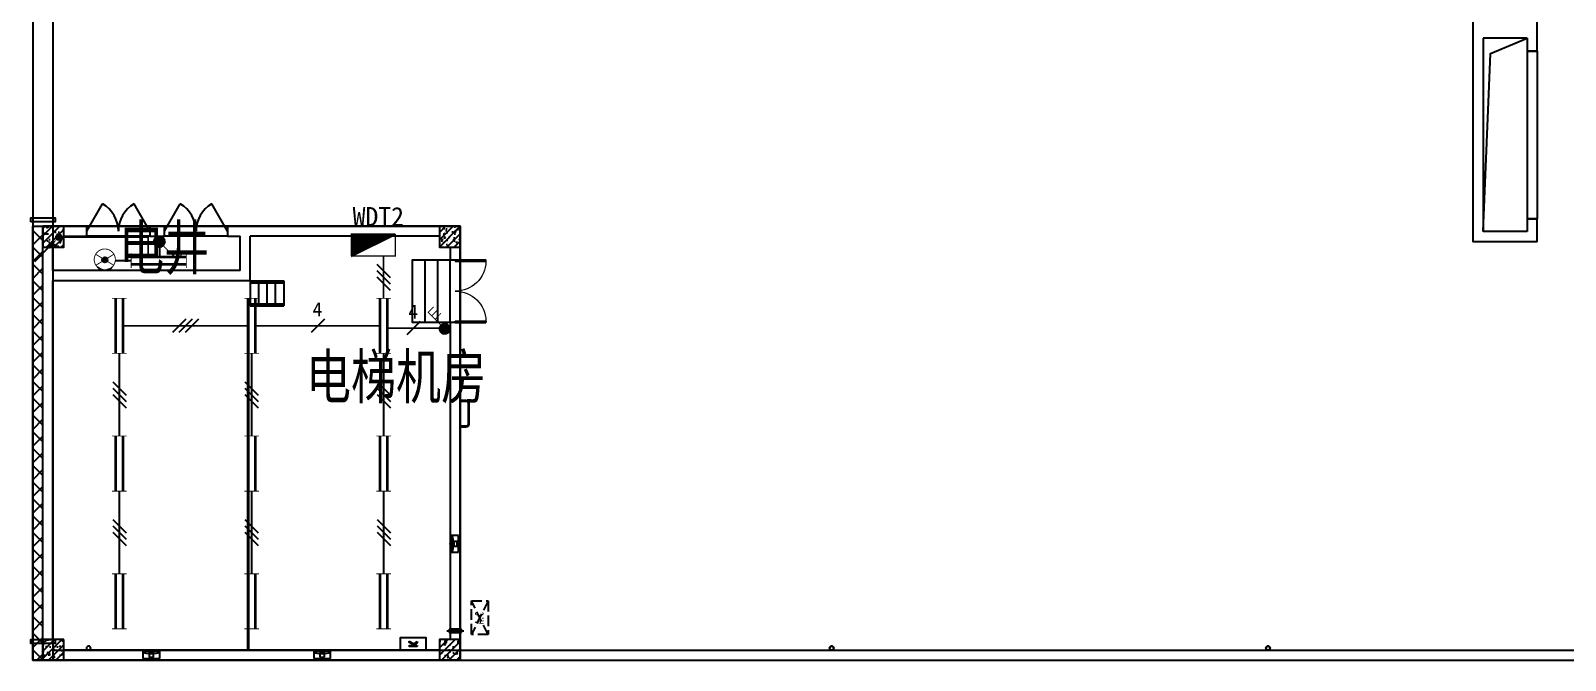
# Model space of a CAD drawing. Header units: millimetres. Extents: x -633009578 to 5705885, y -633235091 to 2571734.
# Drawn here: x 3033786 to 3070362, y 1718813 to 1733823 of the extents above; entities that cross this region are included whole.
import ezdxf

# ---------------------------------------------------------------- set-up
doc = ezdxf.new("R2010")
doc.units = ezdxf.units.MM
doc.header["$LTSCALE"] = 1000
doc.header["$MEASUREMENT"] = 0
doc.linetypes.add('DASH', pattern=[0.35, 0.25, -0.1])
doc.layers.get('0').update_dxf_attribs({"color": 9})
for name, color, linetype in [('3T_WOOD', 21, 'Continuous'), ('A-COLUM(柱)', 255, 'Continuous'), ('A-DOOR(门）', 4, 'Continuous'), ('A-EQPM(设备)', 15, 'Continuous'), ('A-F-AREA(计算)', 5, 'Continuous'), ('A-HATH(填充)', 8, 'Continuous'), ('A-LM-QPM(设备)', 8, 'Continuous'), ('A-LM-RAIL(栏杆)', 167, 'Continuous'), ('A-OTHER(其它)', 192, 'Continuous'), ('A-ROOF(屋顶)', 11, 'Continuous'), ('A-ROOF-G(钢构)', 25, 'Continuous'), ('A-ST(雨水管)', 161, 'Continuous'), ('A-STAR(楼梯)', 51, 'Continuous'), ('A-TEXT(房间)', 243, 'Continuous'), ('A-WALL(墙)', 255, 'Continuous'), ('A-WINDOW（窗）', 4, 'Continuous'), ('DUCT-排烟管设备', 7, 'Continuous'), ('WALL', 9, 'Continuous'), ('电-弱电平面-箭头', 3, 'Continuous'), ('电-强电平面-标注', 3, 'Continuous'), ('电-强电平面-线缆', 3, 'Continuous'), ('设备-动力', 3, 'Continuous'), ('设备-照明', 3, 'Continuous'), ('设备-箱柜', 3, 'Continuous')]:
    doc.layers.add(name, color=color, linetype=linetype)
doc.styles.add('_TCH', font='simhei.ttf', dxfattribs={"width": 0.75, "bigfont": 'hztxt.shx'})
doc.styles.add('_TCH_DIM', font='simhei.ttf', dxfattribs={"width": 0.8, "bigfont": 'hztxt.shx'})
doc.styles.add('ELEC-DIM', font='simhei.ttf')
doc.styles.add('IDQSTYLE', font='simhei.ttf', dxfattribs={"width": 0.707, "bigfont": 'hztxt.shx'})

# ---------------------------------------------------------------- blocks, each defined once
blk = doc.blocks.new('VdFDAFDFfasdgfswgre')
at = {"layer": 'A-LM-QPM(设备)'}
for p, q in [((-18.82899837940931, -406.182118716184), (32.44091908354312, -219.865729555022)), ((26.97990751266479, -333.232229411602), (5.094279481098056, -412.765245873481)), ((49.2817729152739, -324.0305588338524), (26.97990751266479, -333.232229411602)), ((26.97990751266479, -333.232229411602), (49.2817729152739, -324.0305588338524)), ((67.04131023027003, -429.8116214922629), (26.97990751266479, -333.232229411602)), ((32.44091908354312, -219.865729555022), (56.36419694311917, -226.448856712319)), ((56.36419694311917, -226.448856712319), (37.18157476373017, -296.1590703437105)), ((37.18157476373017, -296.1590703437105), (49.2817729152739, -324.0305588338524)), ((49.2817729152739, -324.0305588338524), (125.9159782715142, -245.5878820237704)), ((153.1663345098495, -253.0865434217267), (58.93851659074426, -349.0140868732706)), ((58.93851659074426, -349.0140868732706), (97.61874484550208, -438.2258171304129)), ((125.9159782715142, -245.5878820237704), (153.1663345098495, -253.0865434217267)), ((5.094279481098056, -412.765245873481), (-18.82899837940931, -406.182118716184)), ((97.61874484550208, -438.2258171304129), (67.04131023027003, -429.8116214922629))]:
    blk.add_line(p, q, dxfattribs=at)
blk.add_lwpolyline([(0, 0), (289.248551459983, -79.59444376500323), (130.0596639309078, -658.0915466849692), (-159.1888875309378, -578.4971029208973)], close=True, dxfattribs=at)
blk = doc.blocks.new('1fdasdas')
at = {"layer": 'A-EQPM(设备)', "linetype": 'DASH'}
for p, q in [((800.000240216963, -0.0003133723512291908), (0.0002401703968644142, 399.9996865927242)), ((0.0002401703968644142, -0.0003133723512291908), (800.000240216963, 399.9996865927242))]:
    blk.add_line(p, q, dxfattribs=at)
blk.add_lwpolyline([(0.0002401703968644142, 399.9996865927242), (800.000240216963, 399.9996865927242), (800.000240216963, -0.0003133723512291908), (0.0002401703968644142, -0.0003133723512291908)], close=True, dxfattribs=at)
at = {"layer": 'A-EQPM(设备)', "style": '_TCH_DIM', "width": 0.7058823529411765}
blk.add_text('A.C', height=204, dxfattribs=at).set_placement((239.6609672275372, 108.2505295248702))
blk = doc.blocks.new('31231')
at = {"layer": 'A-EQPM(设备)', "linetype": 'DASH', "ltscale": 500}
blk.add_lwpolyline([(46923.81837394973, 1033154.040788963), (47003.81837394973, 1033154.040788963), (47003.81837394973, 1032854.040788963), (46923.81837394973, 1032854.040788963)], close=True, dxfattribs=at)
blk.add_lwpolyline([(46963.81837394973, 1033204.040788963), (46963.81837394973, 1032804.040788963)], dxfattribs=at)
blk = doc.blocks.new('$轴流风机$00000011')
for p, q in [((-500, 500, 1e-08), (-500, -500, 1e-08)), ((500, 500, 1e-08), (-500, 500, 1e-08)), ((-339.4800092864898, 134.6796910074772, 1e-08), (-339.4800092864898, -134.6796910074772, 1e-08)), ((87.95522044965765, 134.6796910074772, 1e-08), (-339.4800092864898, 134.6796910074772, 1e-08)), ((87.95522044965765, -134.6796910074772, 1e-08), (87.95522044965765, 134.6796910074772, 1e-08)), ((87.95522044965765, 0, 1e-08), (288.4946038684575, 0, 1e-08)), ((500, -500, 1e-08), (500, 500, 1e-08)), ((-500, -500, 1e-08), (500, -500, 1e-08)), ((-339.4800092864898, -134.6796910074772, 1e-08), (87.95522044965765, -134.6796910074772, 1e-08))]:
    blk.add_line(p, q)
for centre, radius, start, end in [((633.07206670288, 238.2729985965852, 1e-08), 465.0358888982827, 168.1126115914812, 180), ((633.07206670288, 238.2729985965852, 1e-08), 465.0358888974643, 180, 191.8873884085187), ((462.4428888200782, 274.1909822780144, 1e-08), 290.6672624295167, 153.0603398671826, 168.1126115914812), ((462.4428888200782, 202.3550149151561, 1e-08), 290.6672624290152, 191.8873884085187, 206.9396601328174), ((355.1290658579092, 328.7278263123881, 1e-08), 170.2906702038428, 129.1821255884627, 153.0603398671826), ((355.1290658579092, 147.8181708826014, 1e-08), 170.2906702042031, 206.9396601328174, 230.8178744115374), ((288.4946038684575, 410.4818086252635, 1e-08), 64.8209345055534, 90, 129.1821255884627), ((288.4946038684575, 66.06418856972596, 1e-08), 64.82093450569862, 230.8178744115374, 270), ((288.4946038684575, 410.4818086252635, 1e-08), 64.82093450552276, 50.81787441153735, 90), ((288.4946038684575, 66.06418856972596, 1e-08), 64.82093450561933, 270, 309.1821255884627), ((221.8601418790058, 328.7278263123881, 1e-08), 170.2906702037323, 26.93966013281736, 50.81787441153735), ((221.8601418790058, 147.8181708826014, 1e-08), 170.2906702039885, 309.1821255884627, 333.0603398671827), ((114.5463189241127, 274.1909822780144, 1e-08), 290.6672624295164, 11.88738840851878, 26.93966013281736), ((114.5463189241127, 202.3550149151561, 1e-08), 290.6672624293529, 333.0603398671827, 348.1126115914813), ((-56.08285895868903, 238.2729985965852, 1e-08), 465.0358888982828, 0, 11.88738840851878), ((-56.08285895868903, 238.2729985965852, 1e-08), 465.035888898019, 348.1126115914813, 0), ((633.07206670288, -238.2729985965852, 1e-08), 465.0358888974643, 168.1126115914812, 180), ((633.07206670288, -238.2729985965852, 1e-08), 465.0358888982922, 180, 191.8873884085187), ((462.4428888200782, -202.3550149151561, 1e-08), 290.6672624290063, 153.0603398671826, 168.1126115914812), ((462.4428888200782, -274.1909822780144, 1e-08), 290.6672624295167, 191.8873884085187, 206.9396601328174), ((355.1290658579092, -147.8181708826014, 1e-08), 170.2906702042102, 129.1821255884627, 153.0603398671826), ((355.1290658579092, -328.7278263123881, 1e-08), 170.2906702038428, 206.9396601328174, 230.8178744115374), ((288.4946038684575, -66.06418856972596, 1e-08), 64.82093450570038, 90, 129.1821255884627), ((288.4946038684575, -410.4818086252635, 1e-08), 64.82093450555568, 230.8178744115374, 270), ((288.4946038684575, -66.06418856972596, 1e-08), 64.82093450561933, 50.81787441153735, 90), ((288.4946038684575, -410.4818086252635, 1e-08), 64.82093450552276, 270, 309.1821255884627), ((221.8601418790058, -147.8181708826014, 1e-08), 170.290670203996, 26.93966013281736, 50.81787441153735), ((221.8601418790058, -328.7278263123881, 1e-08), 170.2906702037334, 309.1821255884627, 333.0603398671827), ((114.5463189241127, -202.3550149151561, 1e-08), 290.6672624293437, 11.88738840851878, 26.93966013281736), ((114.5463189241127, -274.1909822780144, 1e-08), 290.6672624295169, 333.0603398671827, 348.1126115914813), ((-56.08285895868903, -238.2729985965852, 1e-08), 465.035888898019, 0, 11.88738840851878), ((-56.08285895868903, -238.2729985965852, 1e-08), 465.0358888982919, 348.1126115914813, 0)]:
    blk.add_arc(centre, radius, start, end)
for p in [(-500, 0, 1e-08), (500, 0, 1e-08)]:
    blk.add_point(p)
blk = doc.blocks.new('$DorLib2D$00000231')
at = {"color": 0}
for p, q in [((-0.4999999999999947, 7.105427357601002e-15), (-0.2500000000000284, 0.4330127018921708)), ((0.5000000000000053, 7.105427357601002e-15), (0.250000000000032, 0.4330127018921708))]:
    blk.add_line(p, q, dxfattribs=at)
for centre, radius, start, end in [((-0.4999999999996803, 3.055333763768431e-13), 0.499999999999681, 0, 59.99999999996344), ((0.5000000000000426, -2.486899575160351e-14), 0.4999999999999835, 120.0000000000366, 180)]:
    blk.add_arc(centre, radius, start, end, dxfattribs=at)
blk = doc.blocks.new('_FZH')
h = blk.add_hatch()
h.set_pattern_fill('钢筋混凝土', color=256, scale=0.1, style=0)
h.set_pattern_definition([(45, (0, 0), (-0.1767766952966369, 0.1767766952966369), []), (50, (0, 0), (0.7172601826007535, -0.06275213498259512), [0.07500000000000001, -0.8250000000000001]), (355, (0, 0), (-0.138751333613, 0.7521921337000119), [0.06, -0.66]), (100.4514, (0.05977168000000001, -0.00522934), (0.5785093817140216, 0.6894395420609536), [0.06374019, -0.701142112]), (46.1842, (0, 0.2), (1.067241048625645, -0.1655190143290181), [0.1125, -1.2375]), (96.6356, (0.088936745, 0.186206693), (0.9346627055487033, 0.9741178709004418), [0.095610288, -1.051713]), (351.1842, (0, 0.2), (0.9346619451336272, 0.9741186009253247), [0.09000000000000001, -0.9900000000000001]), (21, (0.1, 0.15), (0.5969070521184617, -0.4026188906653388), [0.07500000000000001, -0.8250000000000001]), (326, (0.1, 0.15), (0.2433153319215824, 0.7251500450468529), [0.06, -0.66]), (71.4514, (0.149742233, 0.116448394), (0.84022262858149, 0.3225304967099524), [0.06374019, -0.701142112]), (37.50000000000001, (0, 0), (0.01215985531729062, 0.3328938538313115), [0, -0.652, 0, -0.67, 0, -0.6625000000000001]), (7.499999999999999, (0, 0), (0.2630695374421486, 0.3944117118823603), [0, -0.382, 0, -0.637, 0, -0.2525]), (-32.5, (-0.223, 0), (0.533822436172409, -0.02255487173437976), [0, -0.25, 0, -0.78, 0, -1.035]), (-42.5, (-0.323, 0), (0.5831861693423862, 0.1001049823323177), [0, -0.325, 0, -0.518, 0, -0.735])])
h.paths.add_polyline_path([(-0.5, -0.5), (0.5, -0.5), (0.5, 0.5), (-0.5, 0.5)])
blk.add_lwpolyline([(-0.5, -0.5), (0.5, -0.5), (0.5, 0.5), (-0.5, 0.5)], close=True)
blk = doc.blocks.new('$DorLib2D$00000002')
for p, q in [((-0.5, -5.684341886080802e-17), (-0.5000000000000007, 0.4875)), ((-0.4750000000000007, 0.4875), (-0.5000000000000007, 0.4875)), ((-0.475, -2.842170943040401e-17), (-0.4750000000000007, 0.4875)), ((0.475, -2.842170943040401e-17), (0.4750000000000007, 0.4875)), ((0.4750000000000007, 0.4875), (0.5000000000000007, 0.4875)), ((0.5, -5.684341886080802e-17), (0.5000000000000007, 0.4875)), ((-0.5, -5.684341886080802e-17), (-0.475, -2.842170943040401e-17)), ((0.5, -5.684341886080802e-17), (0.475, -2.842170943040401e-17))]:
    blk.add_line(p, q)
at = {"lineweight": 13}
for centre, start, end in [((-0.4875, -4.263256414560601e-17), 0, 88.53071641864632), ((0.4875, -4.263256414560601e-17), 91.4692835813537, 180)]:
    blk.add_arc(centre, 0.4875, start, end, dxfattribs=at)
blk = doc.blocks.new('G$C91E54488')
at = {"layer": 'A-HATH(填充)'}
h = blk.add_hatch(dxfattribs=at)
h.set_pattern_fill('多孔材料', color=256, scale=100, style=0)
h.set_pattern_definition([(45, (-2085598.514908035, -974312.4123308776), (-200.0002033111466, 200.0002033111467), []), (135, (-2085598.514908035, -974312.4123308776), (-200.0002033111467, -200.0002033111466), [])])
h.paths.add_polyline_path([(-133300.0015785219, 67399.99999993795), (-133300.0015785219, 77749.99999994959), (-133540.0015785219, 77749.99999994959), (-133540.0015785219, 67399.99999993795)])
at = {"layer": 'A-DOOR(门）'}
for p, q in [((-130749.9960706597, 77749.99999993795), (-132249.9960706597, 77749.99999993795)), ((-128899.9960706881, 77749.99999993795), (-130399.9960706881, 77749.99999993795)), ((-130749.9960706597, 77509.99999993795), (-132249.9960706597, 77509.99999993795)), ((-128899.9960706881, 77509.99999993795), (-130399.9960706881, 77509.99999993795)), ((-123590.0015784781, 75449.99999993818), (-123590.0015784781, 76949.99999993818)), ((-123350.0015784781, 75449.99999993818), (-123350.0015784781, 76949.99999993818))]:
    blk.add_line(p, q, dxfattribs=at)
at = {"layer": 'A-F-AREA(计算)'}
blk.add_lwpolyline([(-123350.0015784781, 67399.99999993795), (-133540.0015785219, 67399.99999993795), (-133540.0015785219, 77749.99999994959), (-123350.0015784781, 77749.99999994959)], close=True, dxfattribs=at)
at = {"layer": 'A-LM-QPM(设备)'}
for points in [[(-133590.0027730833, 77849.99999993818), (-133590.0027730833, 77949.99999993818), (-133010.0027730833, 77949.99999993818), (-133010.0027730833, 77849.99999993818)], [(-133009.9793823604, 67899.9999999369), (-133009.9793823604, 67799.9999999369), (-133589.9793823604, 67799.9999999369), (-133589.9793823604, 67899.9999999369)]]:
    blk.add_lwpolyline(points, close=True, dxfattribs=at)
at = {"layer": 'A-LM-RAIL(栏杆)'}
for points in [[(-128425.001572567, 75850.00000035053), (-128425.0015725652, 67639.99999937159)], [(-128395.001572567, 75850.00000035053), (-128395.0015725652, 67639.99999937159)]]:
    blk.add_lwpolyline(points, dxfattribs=at)
at = {"layer": 'A-OTHER(其它)'}
blk.add_lwpolyline([(-98974.99607234448, 77620.00000009674), (-98798.04368510749, 81864.90746856353), (-97924.99607239477, 82230.00000009697)], dxfattribs=at)
at = {"layer": 'A-ROOF(屋顶)'}
for points in [[(-133059.9951816313, 67639.99999993795), (-66740.0009442009, 67639.99999993795), (-66740.00094473176, 134859.9999999426)], [(-133540.0015669777, 87199.99999993795), (-133540.0015785219, 67399.99999993795), (-66500.0009442009, 67399.99999993795)], [(-133059.9968647822, 87199.99999993795), (-133059.9951609792, 67399.99999993795)]]:
    blk.add_lwpolyline(points, dxfattribs=at)
at = {"layer": 'A-ROOF-G(钢构)'}
for points in [[(-128360.0015725656, 76450.00000035053), (-127560.0015725656, 76450.00000035053)], [(-128360.0015725656, 76450.00000035053), (-128360.0015725656, 75850.00000035053)], [(-127560.0015725656, 76450.00000035053), (-127560.0015725656, 75850.00000035053)], [(-128360.0015725656, 76400.00000035053), (-127560.0015725656, 76400.00000035053)], [(-128160.0015725656, 76400.00000035053), (-128160.0015725656, 75900.00000035053)], [(-127960.0015725656, 76400.00000035053), (-127960.0015725656, 75900.00000035053)], [(-127760.0015725656, 76400.00000035053), (-127760.0015725656, 75900.00000035053)], [(-128360.0015725656, 75900.00000035053), (-127560.0015725656, 75900.00000035053)], [(-128360.0015725656, 75850.00000035053), (-127560.0015725656, 75850.00000035053)]]:
    blk.add_lwpolyline(points, dxfattribs=at)
at = {"layer": 'A-ST(雨水管)'}
for points in [[(-132210.0009442, 67639.99999994168, 1), (-132210.0009442, 67739.99999994168, 1)], [(-114500.0009442004, 67639.99999994168, -1), (-114500.0009442004, 67739.99999994168, -1)], [(-114500.0009442004, 67639.99999994168, 1), (-114500.0009442004, 67739.99999994168, 1)], [(-104100.000944206, 67639.99999994168, 1), (-104100.000944206, 67739.99999994168, 1)], [(-104100.000944206, 67639.99999994168, -1), (-104100.000944206, 67739.99999994168, -1)]]:
    blk.add_lwpolyline(points, format="xyb", close=True, dxfattribs=at)
at = {"layer": 'A-STAR(楼梯)'}
for points in [[(-124190.0015792889, 75449.99999993888), (-124490.0015792889, 75449.99999993888), (-124490.0015792889, 76949.99999993818), (-124190.0015792176, 76949.99999993818)], [(-123890.0015792889, 75449.99999993888), (-124190.0015792889, 75449.99999993888), (-124190.0015792889, 76949.99999993818), (-123890.0015792176, 76949.99999993818)], [(-123590.0015792889, 75449.99999993888), (-123890.0015792889, 75449.99999993888), (-123890.0015792889, 76949.99999993818), (-123590.0015792176, 76949.99999993818)]]:
    blk.add_lwpolyline(points, dxfattribs=at)
at = {"layer": 'A-STAR(楼梯)', "flags": 128}
for points in [[(-123350.0015792176, 73599.99999993818), (-123216.2147591114, 73599.99999993818, -0.4142135623730951), (-123146.2147591114, 73529.99999993818), (-123146.2147591114, 73029.99999993911, -0.4142135623763423), (-123216.2147591133, 72959.99999993911), (-123350.0015792251, 72959.99999994191)], [(-123350.0015792176, 73579.99999993818), (-123216.2147591114, 73579.99999993818, -0.414213562373095), (-123166.2147591114, 73529.99999993818), (-123166.2147591114, 73029.99999993911, -0.4142135623762773), (-123216.2147591133, 72979.99999993911), (-123350.0015792251, 72979.99999994191)]]:
    blk.add_lwpolyline(points, format="xyb", dxfattribs=at)
at = {"layer": 'A-WALL(墙)'}
for p, q in [((-99214.99607237801, 87199.99999993772), (-99214.99607237801, 82349.99999993772)), ((-97684.99607237801, 82349.99999993795), (-97684.99607235938, 82775.00000000431)), ((-99214.99607237801, 82349.99999993772), (-99214.9960723538, 77379.99999990722)), ((-97684.99607238872, 81925.00000000407), (-97684.99607237801, 82349.99999993795)), ((-98974.99607240409, 82230.00000009651), (-98974.99607240409, 77619.99999990745)), ((-97924.99607235938, 82230.00000009674), (-98974.99607240409, 82230.00000009651)), ((-97924.99607235938, 82230.00000009674), (-97924.99607236777, 81925.00000000407)), ((-97924.99607236777, 81925.00000000407), (-97684.99607238872, 81925.00000000407)), ((-97684.99607241433, 77924.99999974982), (-97924.99607236777, 77924.99999974982)), ((-97924.99607236777, 77924.99999974982), (-97924.99607235938, 77619.99999990768)), ((-97684.99607240967, 77379.99999990768), (-97684.99607241433, 77924.99999974982)), ((-132249.9960705517, 77749.9999999333), (-132800.0015784455, 77749.99999959872)), ((-132249.9960705517, 77509.99999992584), (-132249.9960705517, 77749.9999999333)), ((-130399.9960708059, 77749.9999999333), (-130749.9960708059, 77749.9999999333)), ((-130749.9960708059, 77749.9999999333), (-130749.9960708059, 77509.99999992957)), ((-130399.9960708059, 77509.9999999305), (-130399.9960708059, 77749.9999999333)), ((-128480.0015781941, 77749.99999993795), (-128899.9960705517, 77749.9999999333)), ((-128899.9960705517, 77749.9999999333), (-128899.9960705517, 77509.99999993423)), ((-123850.0015784455, 77749.99999994959), (-128480.0015781941, 77749.99999993818)), ((-97924.99607235938, 77619.99999990768), (-98974.99607240409, 77619.99999990745)), ((-133300.0015784791, 76570.00000036682), (-133300.0015784381, 77249.99999968882)), ((-133060.0015783277, 76690.00000035332), (-133060.0015783412, 77249.99999968882)), ((-132800.0015784455, 77509.99999994191), (-132249.9960705517, 77509.99999992584)), ((-130749.9960708059, 77509.99999992957), (-130399.9960708059, 77509.9999999305)), ((-128899.9960705517, 77509.99999993423), (-128600.0015781224, 77509.99999994866)), ((-128600.0015781224, 76690.00000035332), (-128600.0015781224, 77509.99999994866)), ((-123850.0015784455, 77509.99999992002), (-128360.0015780255, 77509.99999991863)), ((-128360.0015780255, 76450.00000033749), (-128360.0015780255, 77509.99999991863)), ((-123590.0015784525, 77250.00000017707), (-123590.0015784949, 76950.00000000407)), ((-123350.001578474, 76950.00000000407), (-123350.0015784455, 77250.00000017707)), ((-97684.99607240967, 77379.99999990768), (-99214.9960723538, 77379.99999990722)), ((-123590.0015784949, 76950.00000000407), (-123350.001578474, 76950.00000000407)), ((-133300.0015784786, 67899.99999968882), (-133300.0015784791, 76570.00000036682)), ((-128600.0015781224, 76690.00000035332), (-133060.0015783277, 76690.00000035332)), ((-128360.0015780255, 76450.00000033749), (-133060.0015785047, 76450.00000033749)), ((-133060.0015784763, 67899.9999996887), (-133060.0015785047, 76450.00000033749)), ((-123350.001578474, 75450.00000000407), (-123590.0015784949, 75450.00000000407)), ((-123590.0015784949, 75450.00000000407), (-123590.0015784986, 67900.00000017707)), ((-123350.0015784856, 67900.00000017718), (-123350.001578474, 75450.00000000407)), ((-123850.0015784455, 67639.9999993717), (-132800.0015784455, 67639.99999937892)), ((-123850.0015784455, 67399.99999936938), (-132800.0015784455, 67399.99999936274))]:
    blk.add_line(p, q, dxfattribs=at)
at = {"layer": 'A-WINDOW（窗）', "linetype": 'DASH'}
for p, q in [((-97684.99607237801, 81924.99999993795), (-97924.99607237801, 81924.99999993795)), ((-97924.99607237801, 77924.99999993795), (-97684.99607237801, 77924.99999993795))]:
    blk.add_line(p, q, dxfattribs=at)
at = {"layer": 'A-WINDOW（窗）'}
for p, q in [((-97924.99607237801, 81924.99999993795), (-97924.99607237801, 77924.99999993795)), ((-97684.99607237801, 81924.99999993795), (-97684.99607237801, 77924.99999993795))]:
    blk.add_line(p, q, dxfattribs=at)
at = {"layer": 'WALL'}
for p, q in [((-133540.0015785219, 67399.99999993795), (-133540.0015785219, 77749.99999994959)), ((-133540.0015785219, 77749.99999994959), (-133300.0015785219, 77749.99999994959)), ((-133300.0015785219, 67399.99999993795), (-133300.0015785219, 77749.99999994959)), ((-133540.0015785219, 67399.99999993795), (-133300.0015785219, 67399.99999993795))]:
    blk.add_line(p, q, dxfattribs=at)
at = {"layer": 'A-COLUM(柱)', "xscale": 500, "yscale": 500, "zscale": 500, "rotation": 180}
for p in [(-133050.0015784791, 77499.99999993818), (-123600.0015784781, 77499.99999993818), (-133050.0015784781, 67649.99999993807), (-123600.0015784781, 67649.99999993807)]:
    blk.add_blockref('_FZH', p, dxfattribs=at)
at = {"layer": 'A-DOOR(门）', "yscale": -1500}
for name, p, xscale, zscale, rotation in [('$DorLib2D$00000231', (-131499.9960706597, 77629.99999993795), -1500, -1500, 180), ('$DorLib2D$00000231', (-129649.9960706881, 77629.99999993795), -1500, -1500, 180), ('$DorLib2D$00000002', (-123470.0015784781, 76199.99999993818), 1500, 1500, 90)]:
    blk.add_blockref(name, p, dxfattribs=dict(at, xscale=xscale, zscale=zscale, rotation=rotation))
at = {"layer": 'A-EQPM(设备)', "color": 6, "rotation": 90}
blk.add_blockref('1fdasdas', (-122686.6237699776, 68017.4760312374), dxfattribs=at)
at = {"layer": 'A-EQPM(设备)', "color": 6, "xscale": -1, "rotation": 89.99999999999997}
blk.add_blockref('31231', (909534.0392104844, 115063.8183738875), dxfattribs=at)
at = {"layer": 'A-LM-QPM(设备)', "rotation": 105.3856598445328}
blk.add_blockref('VdFDAFDFfasdgfswgre', (-124774.1225753324, 67639.99999936216), dxfattribs=at)
at = {"layer": 'DUCT-排烟管设备', "xscale": 0.2, "yscale": 0.4, "zscale": 1600}
for p, rotation in [((-123490.0015828218, 70176.27361562499, -1.6e-05), 180), ((-130715.1093648691, 67539.9999993624, -1.6e-05), 90), ((-126644.2302993443, 67539.9999993624, -1.6e-05), 90)]:
    blk.add_blockref('$轴流风机$00000011', p, dxfattribs=dict(at, rotation=rotation))
at = {"layer": 'A-TEXT(房间)', "style": '_TCH', "width": 0.75}
for s, p in [('电井', (-131485.763122974, 76714.73372546106)), ('电梯机房', (-127031.1236290941, 73639.27824629622))]:
    blk.add_text(s, height=1050, dxfattribs=at).set_placement(p)
blk = doc.blocks.new('*X123')
at = {"color": 0, "linetype": 'Continuous'}
for p, q in [((236.4190509700716, 319.9990725063215), (240.5725604676919, 324.1525820039419)), ((236.8433150387835, 319.9990725063215), (241.4210886051158, 324.5768460726538)), ((237.2675791074955, 319.9990725063215), (242.2655414724513, 324.9970348712774)), ((237.6918431762074, 319.9990725063215), (242.2655414724513, 324.5727708025654)), ((238.1161072449193, 319.9990725063215), (242.2655414724513, 324.1485067338535)), ((233.0249384203761, 319.9990725063215), (233.7843353683011, 320.7584694542464)), ((233.4492024890881, 319.9990725063215), (234.6328635057249, 321.1827335229584)), ((233.8734665578, 319.9990725063215), (235.4813916431488, 321.6069975916703)), ((234.297730626512, 319.9990725063215), (236.3299197805727, 322.0312616603822)), ((234.7219946952239, 319.9990725063215), (237.1784479179965, 322.4555257290941)), ((235.1462587639358, 319.9990725063215), (238.0269760554204, 322.8797897978061)), ((235.5705228326477, 319.9990725063215), (238.8755041928442, 323.304053866518)), ((235.9947869013596, 319.9990725063215), (239.7240323302681, 323.7283179352299)), ((238.5403713136312, 319.9990725063215), (242.2655414724513, 323.7242426651416)), ((238.9646353823431, 319.9990725063215), (242.2655414724513, 323.2999785964296)), ((239.3888994510551, 319.9990725063215), (242.2655414724513, 322.8757145277177)), ((239.813163519767, 319.9990725063215), (242.2655414724513, 322.4514504590058)), ((240.2374275884789, 319.9990725063215), (242.2655414724513, 322.0271863902939)), ((240.6616916571909, 319.9990725063215), (242.2655414724513, 321.6029223215819)), ((241.0859557259028, 319.9990725063215), (242.2655414724513, 321.17865825287)), ((241.5102197946147, 319.9990725063215), (242.2655414724513, 320.7543941841581)), ((232.6006743516642, 319.9990725063215), (232.9358072308772, 320.3342053855345)), ((241.9344838633266, 319.9990725063215), (242.2655414724513, 320.3301301154461))]:
    blk.add_line(p, q, dxfattribs=at)
blk = doc.blocks.new('HC000431')
at = {"color": 0, "linetype": 'Continuous'}
blk.add_line((5, 2.5), (-5, -2.5), dxfattribs=at)
at = {"color": 0, "linetype": 'Continuous', "const_width": 0.3}
for points in [[(5, 2.5), (-5, 2.5), (-5, -2.5)], [(-5, -2.5), (5, -2.5), (5, 2.5)]]:
    blk.add_lwpolyline(points, dxfattribs=at)
at = {"color": 0, "linetype": 'Continuous'}
blk.add_blockref('*X123', (-237.2655414724513, -322.4990725063215), dxfattribs=at)
at = {"color": 0, "style": 'IDQSTYLE', "width": 0.7}
blk.add_attdef('PSFHATT', (7.000000000000028, -2.5), '', height=2.5, dxfattribs=at)
blk = doc.blocks.new('*X159')
at = {"color": 0, "linetype": 'Continuous'}
for p, q in [((292.887994045295, 135.6274459094068), (293.516320533106, 136.2557723972178)), ((292.952224463849, 135.4088336154862), (293.7349328270265, 136.1915419786637)), ((292.9956283900541, 136.0179229666405), (293.1258434758722, 136.1481380524586)), ((293.0755886594741, 135.2493550986367), (293.8944113438761, 136.0681777830387)), ((293.2494900660814, 135.1404137927693), (294.0033526497434, 135.8942763764314)), ((293.4911899527468, 135.0992709669601), (294.0444954755525, 135.6525764897659))]:
    blk.add_line(p, q, dxfattribs=at)
blk = doc.blocks.new('HC000703')
at = {"color": 0, "linetype": 'Continuous', "const_width": 0.2000000000000002}
blk.add_lwpolyline([(-2.399999999999977, 0.05872925643336657, 1), (2.399999999999977, 0.05872925643336657, 1)], format="xyb", close=True, dxfattribs=at)
at = {"color": 0, "linetype": 'Continuous', "const_width": 0.2}
for points in [[(-2.074282131997677, 1.265938284269794), (2.022051310501354, -1.234061715730206)], [(2.074282131997734, 1.265938284269794), (-2.022051310501354, -1.234061715730206)]]:
    blk.add_lwpolyline(points, dxfattribs=at)
at = {"color": 0, "linetype": 'Continuous'}
blk.add_circle((0.02097265619840982, -0.0127996515010409), 0.5796574060804803, dxfattribs=at)
blk.add_arc((3.410605131648481e-12, 0.05872925643825511), 2.400000000004948, 224.6186283858651, 315.1351718326803, dxfattribs=at)
blk.add_blockref('*X159', (-293.4444389024706, -135.6911545353449), dxfattribs=at)
at = {"color": 0, "style": 'IDQSTYLE', "width": 0.7}
blk.add_attdef('PSFHATT', (4.400000009999977, -2.341270753566693), '', height=2.5, dxfattribs=at)
blk = doc.blocks.new('*X157')
at = {"color": 0, "linetype": 'Continuous'}
for p, q in [((261.9988066744281, 135.850956910748), (263.2375091559566, 137.0896593922765)), ((262.0234026256783, 135.5927101495236), (263.4957559171792, 137.0650634410244)), ((262.0463461952987, 136.1813391440932), (262.9071269225657, 137.0421198713602)), ((262.0884022348038, 135.3748670461744), (263.7135990205094, 137.00006383188)), ((262.1829592200917, 135.1865813189878), (263.9018847477136, 136.9055068466096)), ((262.3023466942452, 135.0231260806666), (264.0653399860179, 136.7861193724393)), ((262.4446987243758, 134.8826353983226), (264.205830668362, 136.6437673423088)), ((262.6100901587723, 134.7651841202445), (264.3232819464568, 136.478375907929)), ((262.8005700291263, 134.6728212781239), (264.4156447885779, 136.2878960375755)), ((263.0211904412342, 134.6105989777572), (264.4778670889456, 136.0672756254685)), ((263.2836307586351, 134.5901965826834), (264.4982694840214, 135.8048353080697)), ((263.6234742990336, 134.6471974106073), (264.4412686561033, 135.464991767677))]:
    blk.add_line(p, q, dxfattribs=at)
blk = doc.blocks.new('HC000107')
at = {"color": 0, "linetype": 'Continuous', "const_width": 0.2}
for points in [[(0.8838834764831067, 2.133883476483163), (3.75, 5), (5, 3.75)], [(2.898879886034138, 4.275409520972289), (4.191507707965854, 3.019373591507303)]]:
    blk.add_lwpolyline(points, dxfattribs=at)
blk.add_lwpolyline([(0.88388347648322, 0.3661165235168934, 0.1989123673796338), (1.249999999999944, 1.250000000000057, 0.1989123673796269), (0.8838834764831636, 2.13388347648322, 0.1989123673796352), (4.172009959724221e-16, 2.5, 0.1989123673796539), (-0.8838834764831627, 2.13388347648322, 0.1989123673796721), (-1.250000000000056, 1.250000000000057, 0.1989123673796564), (-0.8838834764832764, 0.3661165235168368, 0.198912367379673), (0, 0, 0.198912367379652)], format="xyb", close=True, dxfattribs=at)
at = {"color": 0, "linetype": 'Continuous'}
blk.add_blockref('*X157', (-263.2487560761182, -134.5897099905746), dxfattribs=at)
at = {"color": 0, "style": 'IDQSTYLE', "width": 0.7}
blk.add_attdef('PSFHATT', (7, -1e-08), '', height=2.5, dxfattribs=at)
blk = doc.blocks.new('HC000067')
at = {"color": 0, "linetype": 'Continuous'}
for points, const_width in [([(6.25, 0.8328412808464349), (-6.250000000000057, 0.8328412808464349)], 0.6), ([(-6.250000000000057, 1.65), (-6.250000000000057, -1.650000000000057)], 0.2), ([(6.25, 1.65), (6.25, -1.650000000000057)], 0.2), ([(6.25, -0.8328412808464352), (-6.250000000000057, -0.8328412808464352)], 0.6)]:
    blk.add_lwpolyline(points, dxfattribs=dict(at, const_width=const_width))
at = {"color": 0, "style": 'IDQSTYLE', "width": 0.7}
blk.add_attdef('PSFHATT', (8.25, -1.650000000000057), '', height=2.5, dxfattribs=at)
blk = doc.blocks.new('*X126')
at = {"color": 0, "linetype": 'Continuous'}
for p, q in [((192.590110055903, 446.7242872143482), (193.9264208598343, 448.0605980182795)), ((192.6512440212146, 447.2096852483717), (193.4410228258108, 447.9994640529679)), ((192.666080612941, 446.3759937026742), (194.2747143715083, 447.9846274612416)), ((192.8122309321682, 446.0978799531896), (194.552828120993, 447.8384771420143)), ((193.0126674313866, 445.874052383696), (194.7766556904866, 447.6380406427959)), ((193.2651240367983, 445.7022449203958), (194.9484631537868, 447.3855840373842)), ((193.5780466605768, 445.5909034754624), (195.0598045987202, 447.0726614136058)), ((193.9838870800477, 445.5724798262212), (195.0782282479613, 446.6668209941349))]:
    blk.add_line(p, q, dxfattribs=at)
blk = doc.blocks.new('HC001447')
at = {"color": 0, "linetype": 'Continuous'}
blk.add_line((-5.469508829517324, -5.531426259851287), (-2.364015929042509, -2.356448738054951), dxfattribs=at)
blk.add_lwpolyline([(-2.364015929042509, -2.356448738054951, 0.8, 0, 0), (-0.4121164681388194, -0.4698776614111466, 0, 0, 0)], format="xyseb", dxfattribs=at)
blk.add_circle((0, 0), 0.625, dxfattribs=at)
at = {"color": 0, "linetype": 'Continuous', "xscale": 0.5, "yscale": 0.5, "zscale": 0.5}
blk.add_blockref('*X126', (-96.91845018383214, -223.4069038532592), dxfattribs=at)
at = {"color": 0, "style": 'IDQSTYLE', "width": 0.7}
blk.add_attdef('PSFHATT', (2.62500001, -5.531426259851287), '', height=2.5, dxfattribs=at)
blk = doc.blocks.new('*X155')
at = {"color": 0, "linetype": 'Continuous'}
for p, q in [((261.9988066744281, 135.850956910748), (263.2375091559566, 137.0896593922765)), ((262.0234026256783, 135.5927101495236), (263.4957559171792, 137.0650634410244)), ((262.0463461952987, 136.1813391440932), (262.9071269225657, 137.0421198713602)), ((262.0884022348038, 135.3748670461744), (263.7135990205094, 137.00006383188)), ((262.1829592200917, 135.1865813189878), (263.9018847477136, 136.9055068466096)), ((262.3023466942452, 135.0231260806666), (264.0653399860179, 136.7861193724393)), ((262.4446987243758, 134.8826353983226), (264.205830668362, 136.6437673423088)), ((262.6100901587723, 134.7651841202445), (264.3232819464568, 136.478375907929)), ((262.8005700291263, 134.6728212781239), (264.4156447885779, 136.2878960375755)), ((263.0211904412342, 134.6105989777572), (264.4778670889456, 136.0672756254685)), ((263.2836307586351, 134.5901965826834), (264.4982694840214, 135.8048353080697)), ((263.6234742990336, 134.6471974106073), (264.4412686561033, 135.464991767677))]:
    blk.add_line(p, q, dxfattribs=at)
blk = doc.blocks.new('HC000111')
at = {"color": 0, "linetype": 'Continuous', "const_width": 0.2}
for points in [[(0.8838834764831975, 2.133883476483163), (3.750000000000091, 5), (5.000000000000091, 3.75)], [(2.221789122165297, 3.388795923702901), (3.514416944097014, 2.132759994237858)], [(2.898879886034229, 4.275409520972289), (4.191507707965946, 3.019373591507303)]]:
    blk.add_lwpolyline(points, dxfattribs=at)
blk.add_lwpolyline([(0.8838834764833108, 0.3661165235168934, 0.1989123673796338), (1.250000000000034, 1.250000000000057, 0.1989123673796269), (0.8838834764832544, 2.13388347648322, 0.1989123673796352), (9.12880881998035e-14, 2.5, 0.1989123673796539), (-0.8838834764830719, 2.13388347648322, 0.1989123673796721), (-1.249999999999966, 1.250000000000057, 0.1989123673796564), (-0.8838834764831855, 0.3661165235168368, 0.198912367379673), (9.087175456556906e-14, 0, 0.198912367379652)], format="xyb", close=True, dxfattribs=at)
at = {"color": 0, "linetype": 'Continuous'}
blk.add_blockref('*X155', (-263.2487560761181, -134.5897099905746), dxfattribs=at)
at = {"color": 0, "style": 'IDQSTYLE', "width": 0.7}
blk.add_attdef('PSFHATT', (7.000000000000091, -1e-08), '', height=2.5, dxfattribs=at)

msp = doc.modelspace()

# ---------------------------------------------------------------- linework, layer by layer
at = {"layer": '电-强电平面-标注'}
for p, q in [((3042034.400974234, 1728256.14069239), (3042352.599025766, 1727937.942640855)), ((3042034.400974234, 1728106.14069239), (3042352.599025766, 1727787.942640855)), ((3042034.400974234, 1727956.14069239), (3042352.599025766, 1727637.942640855)), ((3037485.047447317, 1726945.93235908), (3037166.849395783, 1726627.734307547)), ((3037635.047447317, 1726945.93235908), (3037316.849395783, 1726627.734307547)), ((3037785.047447317, 1726945.93235908), (3037466.849395783, 1726627.734307547)), ((3040785.147447316, 1726945.932359081), (3040466.949395783, 1726627.734307546)), ((3043065.681765934, 1726891.455126464), (3042747.483714401, 1726573.257074929)), ((3035741.899395813, 1725454.315692394), (3036060.097447346, 1725136.11764086)), ((3035741.899395813, 1725304.315692394), (3036060.097447346, 1724986.11764086)), ((3038891.899395754, 1725454.315692364), (3039210.097447286, 1725136.11764083)), ((3038891.899395754, 1725304.315692364), (3039210.097447286, 1724986.11764083)), ((3042041.899395813, 1725454.315692394), (3042360.097447346, 1725136.11764086)), ((3042041.899395813, 1725304.315692394), (3042360.097447346, 1724986.11764086)), ((3035741.899395813, 1725154.315692394), (3036060.097447346, 1724836.11764086)), ((3038891.899395754, 1725154.315692364), (3039210.097447286, 1724836.11764083)), ((3042041.899395813, 1725154.315692394), (3042360.097447346, 1724836.11764086)), ((3035741.899395813, 1722170.882359021), (3036060.097447346, 1721852.684307487)), ((3035741.899395813, 1722020.882359021), (3036060.097447346, 1721702.684307487)), ((3038891.899395754, 1722170.882359051), (3039210.097447286, 1721852.684307516)), ((3038891.899395754, 1722020.882359051), (3039210.097447286, 1721702.684307516)), ((3042041.899395813, 1722170.882359021), (3042360.097447346, 1721852.684307487)), ((3042041.899395813, 1722020.882359021), (3042360.097447346, 1721702.684307487)), ((3035741.899395813, 1721870.882359021), (3036060.097447346, 1721552.684307487)), ((3038891.899395754, 1721870.882359051), (3039210.097447286, 1721552.684307516)), ((3042041.899395813, 1721870.882359021), (3042360.097447346, 1721552.684307487))]:
    msp.add_line(p, q, dxfattribs=at)
at = {"layer": '电-强电平面-线缆', "color": 1, "linetype": 'Continuous', "const_width": 45}
for points in [[(3034457.5, 1728901.5), (3036586.5, 1728901.5)], [(3036586.5, 1728429.979008636), (3036586.5, 1728901.5)], [(3036860.98384107, 1728429.979008636), (3036860.98384107, 1728647.5)], [(3035802.60361227, 1728340.386482639), (3036181.634131151, 1728340.386482639)], [(3042193.5, 1727443.083333313), (3042193.5, 1728450.999999932)], [(3035988.446756069, 1726786.833333313), (3038963.450087031, 1726786.833333313)], [(3039138.546756009, 1726786.833333313), (3042113.550087091, 1726786.833333313)], [(3042288.446756069, 1726732.356100697), (3043524.718724266, 1726732.356100697)], [(3035900.99842158, 1724159.84999994), (3035900.99842158, 1726130.583333313)], [(3039050.99842152, 1724159.84999994), (3039050.99842152, 1726130.583333254)], [(3042200.99842158, 1724159.84999994), (3042200.99842158, 1726130.583333313)], [(3035900.99842158, 1720876.416666567), (3035900.99842158, 1722847.14999994)], [(3039050.99842152, 1720876.416666627), (3039050.99842152, 1722847.14999994)], [(3042200.99842158, 1720876.416666567), (3042200.99842158, 1722847.14999994)]]:
    msp.add_lwpolyline(points, dxfattribs=at)

# ---------------------------------------------------------------- block references
at = {"layer": '3T_WOOD'}
msp.add_blockref('G$C91E54488', (3167376, 1651413.5), dxfattribs=at)
at = {"layer": '电-弱电平面-箭头', "color": 4, "xscale": 105, "yscale": 105, "zscale": 105}
msp.add_blockref('HC001447', (3034457.500000983, 1728901.50000003), dxfattribs=at)
at = {"layer": '设备-动力', "xscale": 105, "yscale": 105, "zscale": 105}
msp.add_blockref('HC000703', (3035552.050084253, 1728361.181542679), dxfattribs=at)
at = {"layer": '设备-照明'}
for name, p, xscale, yscale, zscale, rotation in [('HC000107', (3036850.005301469, 1728933.5), -112, 112, 112, 180), ('HC000067', (3035900.99842158, 1726786.833333313), 105, 105, 105, 90), ('HC000067', (3039050.99842152, 1726786.833333254), 105, 105, 105, 90), ('HC000067', (3042200.99842158, 1726786.833333313), 105, 105, 105, 90), ('HC000111', (3043785.99842152, 1726714.5), 105, 105, 105, 90), ('HC000067', (3035900.99842152, 1723503.49999994), 105, 105, 105, 90), ('HC000067', (3039050.99842158, 1723503.49999994), 105, 105, 105, 90), ('HC000067', (3042200.99842152, 1723503.49999994), 105, 105, 105, 90), ('HC000067', (3035900.99842155, 1720220.166666567), 105, 105, 105, 90), ('HC000067', (3039050.99842155, 1720220.166666627), 105, 105, 105, 90), ('HC000067', (3042200.99842149, 1720220.166666567), 105, 105, 105, 90)]:
    msp.add_blockref(name, p, dxfattribs=dict(at, xscale=xscale, yscale=yscale, zscale=zscale, rotation=rotation))
at = {"layer": '设备-照明', "xscale": 105, "yscale": 105, "zscale": 105}
msp.add_blockref('HC000067', (3036837.884131151, 1728342.530674147), dxfattribs=at)
at = {"layer": '设备-箱柜', "xscale": 105, "yscale": 105, "zscale": 105, "rotation": 180}
msp.add_blockref('HC000431', (3041952, 1728713.499999932), dxfattribs=at)

# ---------------------------------------------------------------- texts
at = {"layer": '电-强电平面-标注', "style": 'ELEC-DIM'}
for s, height, p in [('WDT2', 450, (3041458.746088723, 1729168.650949163)), ('4', 339.8734177215189, (3040504.529434205, 1727011.833333313)), ('4', 339.8734177215189, (3042785.063752823, 1726957.356100697))]:
    msp.add_text(s, height=height, dxfattribs=at).set_placement(p)

doc.saveas('drawing.dxf')
